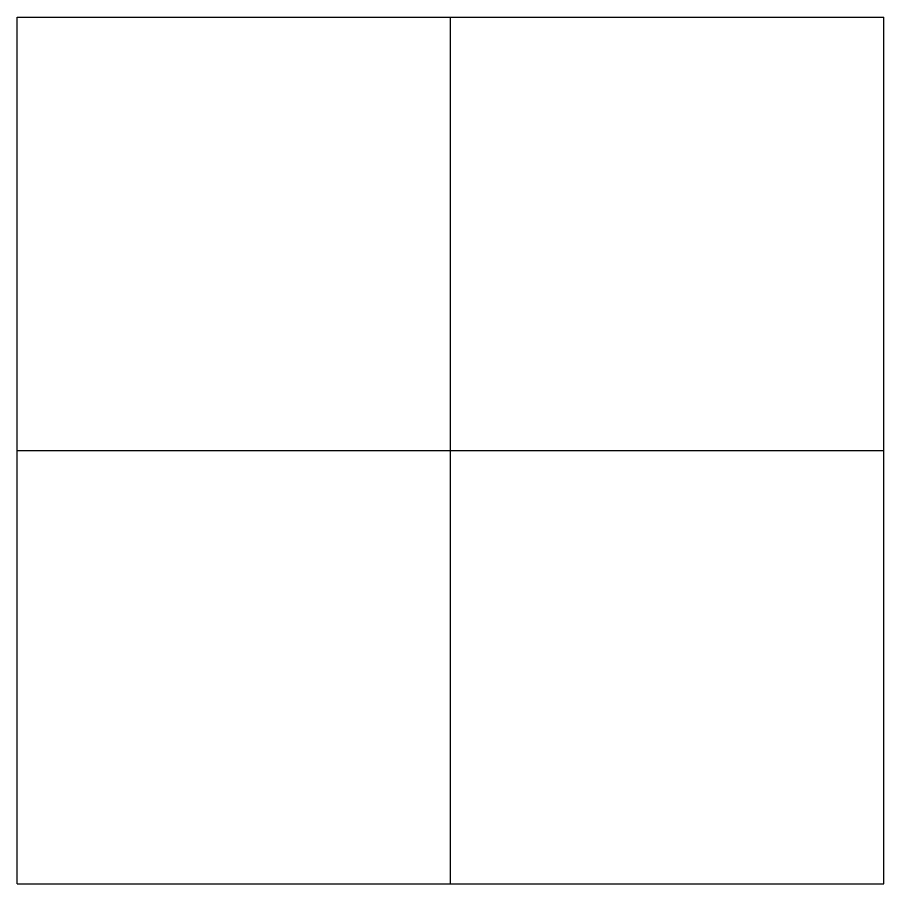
# Model space of a CAD drawing. Header units: millimetres. Extents: x 0 to 6474735, y 0 to 11273163.
# Drawn here: x 0 to 2000, y 0 to 2000 of the extents above; entities that cross this region are included whole.
import ezdxf

# ---------------------------------------------------------------- set-up
doc = ezdxf.new("R2010")
doc.units = ezdxf.units.MM
doc.layers.add('BOX', color=7, linetype='Continuous')

msp = doc.modelspace()

# ---------------------------------------------------------------- linework, layer by layer
at = {"layer": 'BOX', "color": 7, "linetype": 'Continuous'}
for p, q in [((0, 0), (0, 2000)), ((0, 2000), (2000, 2000)), ((1000, 0), (1000, 2000)), ((2000, 0), (2000, 2000)), ((0, 1000), (2000, 1000)), ((0, 0), (2000, 0))]:
    msp.add_line(p, q, dxfattribs=at)

doc.saveas('drawing.dxf')
